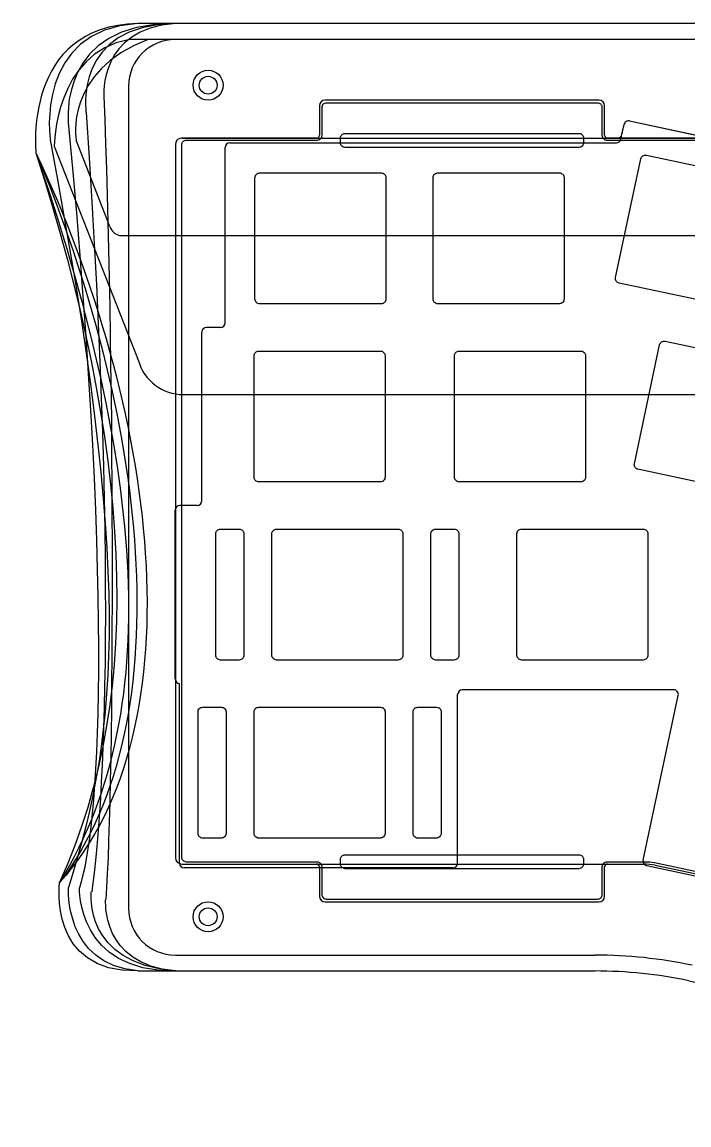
# Model space of a CAD drawing. Header units: millimetres. Extents: x -1 to 310, y 3 to 122.
# Drawn here: x -1.5 to 69.8, y 4.3 to 122.3 of the extents above; entities that cross this region are included whole.
import ezdxf

# ---------------------------------------------------------------- set-up
doc = ezdxf.new("R2010")
doc.units = ezdxf.units.MM
doc.layers.get('0').update_dxf_attribs({"lineweight": 25, "true_color": 0x000000})
for name, color, linetype, lineweight, true_color in [('00-top-close', 7, 'Continuous', 25, 0x000000), ('01-top-close', 7, 'Continuous', 25, 0x000000), ('02-gasket-slot', 7, 'Continuous', 25, 0x000000), ('03-gasket-slot', 7, 'Continuous', 25, 0x000000), ('04-gasket-slot', 7, 'Continuous', 25, 0x000000), ('05-bottom-close', 7, 'Continuous', 25, 0x000000), ('06-bottom-close', 7, 'Continuous', 25, 0x000000), ('07-bottom-close', 7, 'Continuous', 25, 0x000000), ('08-close-case', 7, 'Continuous', 25, 0x000000), ('09-feet', 7, 'Continuous', 25, 0x000000), ('10-feet', 7, 'Continuous', 25, 0x000000)]:
    doc.layers.add(name, color=color, linetype=linetype, lineweight=lineweight, true_color=true_color)

# ---------------------------------------------------------------- blocks, each defined once
blk = doc.blocks.new('plate')
for p, q in [((-122.51, 48.42), (-122.57, 48.35)), ((-122.43, 48.48), (-122.51, 48.42)), ((-122.35, 48.52), (-122.43, 48.48)), ((-122.25, 48.55), (-122.35, 48.52)), ((-122.16, 48.56), (-122.25, 48.55)), ((-93.16, 48.56), (-122.16, 48.56)), ((-93.06, 48.55), (-93.15, 48.56)), ((-92.96, 48.52), (-93.06, 48.55)), ((-92.88, 48.48), (-92.96, 48.52)), ((-92.8, 48.42), (-92.88, 48.48)), ((-92.74, 48.34), (-92.8, 48.41)), ((-122.65, 48.16), (-122.66, 48.07)), ((-122.66, 48.06), (-122.66, 45.06)), ((-122.61, 48.26), (-122.65, 48.16)), ((-122.57, 48.35), (-122.61, 48.26)), ((-92.69, 48.25), (-92.74, 48.34)), ((-92.67, 48.16), (-92.69, 48.25)), ((-92.66, 48.06), (-92.67, 48.16)), ((-92.66, 45.06), (-92.66, 48.06)), ((-122.69, 44.87), (-122.74, 44.79)), ((-122.67, 44.96), (-122.69, 44.87)), ((-122.66, 45.06), (-122.67, 44.96)), ((-120.66, 44.81), (-120.65, 44.91)), ((-120.65, 44.91), (-120.62, 45)), ((-120.62, 45), (-120.58, 45.08)), ((-120.58, 45.08), (-120.51, 45.16)), ((-120.51, 45.17), (-120.43, 45.23)), ((-120.43, 45.23), (-120.35, 45.27)), ((-120.35, 45.27), (-120.25, 45.3)), ((-120.25, 45.3), (-120.16, 45.31)), ((-120.16, 45.31), (-95.16, 45.31)), ((-95.16, 45.31), (-95.06, 45.3)), ((-95.06, 45.3), (-94.97, 45.28)), ((-94.97, 45.28), (-94.88, 45.23)), ((-94.88, 45.23), (-94.81, 45.17)), ((-94.8, 45.17), (-94.74, 45.09)), ((-94.74, 45.09), (-94.7, 45.01)), ((-94.7, 45.01), (-94.67, 44.92)), ((-94.67, 44.92), (-94.66, 44.82)), ((-92.65, 44.96), (-92.66, 45.06)), ((-92.62, 44.87), (-92.65, 44.96)), ((-92.57, 44.78), (-92.62, 44.87)), ((-137.65, 44.16), (-137.66, 44.07)), ((-137.66, 44.06), (-137.66, -32.09)), ((-137.62, 44.25), (-137.65, 44.16)), ((-137.57, 44.34), (-137.62, 44.25)), ((-137.51, 44.42), (-137.57, 44.34)), ((-137.43, 44.48), (-137.51, 44.42)), ((-137.34, 44.53), (-137.43, 44.48)), ((-137.25, 44.55), (-137.34, 44.53)), ((-137.16, 44.56), (-137.25, 44.55)), ((-123.16, 44.56), (-137.16, 44.56)), ((-123.06, 44.57), (-123.15, 44.56)), ((-122.96, 44.6), (-123.06, 44.57)), ((-122.88, 44.65), (-122.96, 44.6)), ((-122.8, 44.71), (-122.88, 44.65)), ((-122.74, 44.79), (-122.8, 44.71)), ((-120.66, 44.31), (-120.66, 44.81)), ((-120.65, 44.21), (-120.66, 44.31)), ((-120.62, 44.12), (-120.65, 44.21)), ((-120.57, 44.03), (-120.62, 44.12)), ((-120.51, 43.96), (-120.57, 44.03)), ((-120.43, 43.89), (-120.51, 43.96)), ((-120.34, 43.85), (-120.43, 43.89)), ((-120.25, 43.82), (-120.34, 43.85)), ((-120.16, 43.81), (-120.25, 43.82)), ((-95.16, 43.81), (-120.16, 43.81)), ((-95.05, 43.82), (-95.15, 43.81)), ((-94.96, 43.85), (-95.05, 43.82)), ((-94.87, 43.9), (-94.96, 43.85)), ((-94.8, 43.96), (-94.87, 43.9)), ((-94.74, 44.04), (-94.8, 43.96)), ((-94.69, 44.13), (-94.74, 44.04)), ((-94.66, 44.22), (-94.69, 44.13)), ((-94.66, 44.81), (-94.66, 44.31)), ((-94.66, 44.31), (-94.66, 44.22)), ((-92.51, 44.71), (-92.57, 44.78)), ((-92.43, 44.65), (-92.51, 44.71)), ((-92.35, 44.6), (-92.43, 44.65)), ((-92.25, 44.57), (-92.35, 44.6)), ((-92.16, 44.56), (-92.25, 44.57)), ((-30.65, 44.56), (-92.16, 44.56)), ((-91.24, 29.88), (-88.53, 42.59)), ((-91.24, 29.88), (-88.53, 42.59)), ((-88.53, 42.59), (-88.5, 42.69)), ((-88.53, 42.59), (-88.5, 42.69)), ((-88.5, 42.69), (-88.46, 42.77)), ((-88.5, 42.69), (-88.46, 42.77)), ((-88.46, 42.77), (-88.4, 42.84)), ((-88.46, 42.77), (-88.4, 42.84)), ((-88.4, 42.84), (-88.32, 42.91)), ((-88.4, 42.84), (-88.32, 42.91)), ((-88.32, 42.91), (-88.23, 42.95)), ((-88.32, 42.91), (-88.23, 42.95)), ((-88.23, 42.95), (-88.14, 42.98)), ((-88.23, 42.95), (-88.14, 42.98)), ((-88.14, 42.98), (-88.04, 42.99)), ((-88.14, 42.98), (-88.04, 42.99)), ((-88.04, 42.99), (-87.94, 42.98)), ((-88.04, 42.99), (-87.94, 42.98)), ((-87.94, 42.98), (-75.22, 40.28)), ((-87.94, 42.98), (-75.22, 40.28)), ((-129.8, 40.58), (-129.79, 40.68)), ((-129.8, 40.58), (-129.79, 40.68)), ((-129.8, 27.58), (-129.8, 40.58)), ((-129.8, 27.58), (-129.8, 40.58)), ((-129.79, 40.68), (-129.76, 40.77)), ((-129.79, 40.68), (-129.76, 40.77)), ((-129.76, 40.77), (-129.72, 40.86)), ((-129.76, 40.77), (-129.72, 40.86)), ((-129.72, 40.86), (-129.65, 40.93)), ((-129.72, 40.86), (-129.65, 40.93)), ((-129.65, 40.94), (-129.57, 41)), ((-129.65, 40.94), (-129.57, 41)), ((-129.57, 41), (-129.48, 41.05)), ((-129.57, 41), (-129.48, 41.05)), ((-129.48, 41.05), (-129.4, 41.07)), ((-129.48, 41.05), (-129.4, 41.07)), ((-129.4, 41.07), (-129.3, 41.08)), ((-129.4, 41.07), (-129.3, 41.08)), ((-129.3, 41.08), (-116.3, 41.08)), ((-129.3, 41.08), (-116.3, 41.08)), ((-116.3, 41.08), (-116.2, 41.07)), ((-116.3, 41.08), (-116.2, 41.07)), ((-116.2, 41.07), (-116.11, 41.05)), ((-116.2, 41.07), (-116.11, 41.05)), ((-116.11, 41.05), (-116.02, 41)), ((-116.11, 41.05), (-116.02, 41)), ((-116.02, 41), (-115.95, 40.94)), ((-116.02, 41), (-115.95, 40.94)), ((-115.94, 40.94), (-115.88, 40.86)), ((-115.94, 40.94), (-115.88, 40.86)), ((-115.88, 40.86), (-115.83, 40.77)), ((-115.88, 40.86), (-115.83, 40.77)), ((-115.83, 40.77), (-115.81, 40.69)), ((-115.83, 40.77), (-115.81, 40.69)), ((-115.81, 40.69), (-115.8, 40.59)), ((-115.81, 40.69), (-115.8, 40.59)), ((-115.8, 40.58), (-115.8, 27.58)), ((-115.8, 40.58), (-115.8, 27.58)), ((-110.75, 40.58), (-110.74, 40.68)), ((-110.75, 40.58), (-110.74, 40.68)), ((-110.75, 27.58), (-110.75, 40.58)), ((-110.75, 27.58), (-110.75, 40.58)), ((-110.74, 40.68), (-110.71, 40.77)), ((-110.74, 40.68), (-110.71, 40.77)), ((-110.71, 40.77), (-110.66, 40.86)), ((-110.71, 40.77), (-110.66, 40.86)), ((-110.66, 40.86), (-110.6, 40.94)), ((-110.66, 40.86), (-110.6, 40.94)), ((-110.6, 40.94), (-110.52, 41)), ((-110.6, 40.94), (-110.52, 41)), ((-110.52, 41), (-110.44, 41.04)), ((-110.52, 41), (-110.44, 41.04)), ((-110.44, 41.04), (-110.34, 41.07)), ((-110.44, 41.04), (-110.34, 41.07)), ((-110.34, 41.07), (-110.25, 41.08)), ((-110.34, 41.07), (-110.25, 41.08)), ((-110.25, 41.08), (-97.25, 41.08)), ((-110.25, 41.08), (-97.25, 41.08)), ((-97.25, 41.08), (-97.15, 41.08)), ((-97.25, 41.08), (-97.15, 41.08)), ((-97.15, 41.08), (-97.06, 41.05)), ((-97.15, 41.08), (-97.06, 41.05)), ((-97.06, 41.05), (-96.97, 41)), ((-97.06, 41.05), (-96.97, 41)), ((-96.97, 41), (-96.9, 40.94)), ((-96.97, 41), (-96.9, 40.94)), ((-96.89, 40.94), (-96.83, 40.86)), ((-96.89, 40.94), (-96.83, 40.86)), ((-96.83, 40.86), (-96.79, 40.78)), ((-96.83, 40.86), (-96.79, 40.78)), ((-96.79, 40.78), (-96.76, 40.69)), ((-96.79, 40.78), (-96.76, 40.69)), ((-96.76, 40.69), (-96.75, 40.59)), ((-96.76, 40.69), (-96.75, 40.59)), ((-96.75, 40.58), (-96.75, 27.58)), ((-96.75, 40.58), (-96.75, 27.58)), ((-91.25, 29.78), (-91.24, 29.87)), ((-91.25, 29.78), (-91.24, 29.87)), ((-91.24, 29.69), (-91.25, 29.78)), ((-91.24, 29.69), (-91.25, 29.78)), ((-91.21, 29.59), (-91.24, 29.69)), ((-91.21, 29.59), (-91.24, 29.69)), ((-91.17, 29.5), (-91.21, 29.59)), ((-91.17, 29.5), (-91.21, 29.59)), ((-91.1, 29.42), (-91.16, 29.5)), ((-91.1, 29.42), (-91.16, 29.5)), ((-91.03, 29.36), (-91.1, 29.42)), ((-91.03, 29.36), (-91.1, 29.42)), ((-90.94, 29.31), (-91.03, 29.36)), ((-90.94, 29.31), (-91.03, 29.36)), ((-90.85, 29.28), (-90.94, 29.31)), ((-90.85, 29.28), (-90.94, 29.31)), ((-78.13, 26.58), (-90.85, 29.28)), ((-78.13, 26.58), (-90.85, 29.28)), ((-129.79, 27.48), (-129.8, 27.58)), ((-129.79, 27.48), (-129.8, 27.58)), ((-129.76, 27.39), (-129.79, 27.48)), ((-129.76, 27.39), (-129.79, 27.48)), ((-129.71, 27.3), (-129.76, 27.39)), ((-129.71, 27.3), (-129.76, 27.39)), ((-129.65, 27.23), (-129.71, 27.3)), ((-129.65, 27.23), (-129.71, 27.3)), ((-129.57, 27.16), (-129.65, 27.23)), ((-129.57, 27.16), (-129.65, 27.23)), ((-129.48, 27.12), (-129.57, 27.16)), ((-129.48, 27.12), (-129.57, 27.16)), ((-116.01, 27.17), (-116.1, 27.12)), ((-116.01, 27.17), (-116.1, 27.12)), ((-115.94, 27.23), (-116.01, 27.17)), ((-115.94, 27.23), (-116.01, 27.17)), ((-115.88, 27.31), (-115.94, 27.23)), ((-115.88, 27.31), (-115.94, 27.23)), ((-115.83, 27.4), (-115.88, 27.31)), ((-115.83, 27.4), (-115.88, 27.31)), ((-115.81, 27.49), (-115.83, 27.4)), ((-115.81, 27.49), (-115.83, 27.4)), ((-115.8, 27.58), (-115.81, 27.49)), ((-115.8, 27.58), (-115.81, 27.49)), ((-110.74, 27.49), (-110.75, 27.58)), ((-110.74, 27.49), (-110.75, 27.58)), ((-110.71, 27.39), (-110.74, 27.49)), ((-110.71, 27.39), (-110.74, 27.49)), ((-110.66, 27.3), (-110.71, 27.39)), ((-110.66, 27.3), (-110.71, 27.39)), ((-110.6, 27.23), (-110.66, 27.3)), ((-110.6, 27.23), (-110.66, 27.3)), ((-110.52, 27.17), (-110.6, 27.23)), ((-110.52, 27.17), (-110.6, 27.23)), ((-110.43, 27.12), (-110.52, 27.17)), ((-110.43, 27.12), (-110.52, 27.17)), ((-96.97, 27.17), (-97.05, 27.13)), ((-96.97, 27.17), (-97.05, 27.13)), ((-96.89, 27.23), (-96.97, 27.17)), ((-96.89, 27.23), (-96.97, 27.17)), ((-96.83, 27.31), (-96.89, 27.23)), ((-96.83, 27.31), (-96.89, 27.23)), ((-96.78, 27.4), (-96.83, 27.31)), ((-96.78, 27.4), (-96.83, 27.31)), ((-96.76, 27.49), (-96.78, 27.4)), ((-96.76, 27.49), (-96.78, 27.4)), ((-96.75, 27.58), (-96.76, 27.49)), ((-96.75, 27.58), (-96.76, 27.49)), ((-129.39, 27.09), (-129.48, 27.12)), ((-129.39, 27.09), (-129.48, 27.12)), ((-129.3, 27.08), (-129.39, 27.09)), ((-129.3, 27.08), (-129.39, 27.09)), ((-116.3, 27.08), (-129.3, 27.08)), ((-116.3, 27.08), (-129.3, 27.08)), ((-116.2, 27.09), (-116.29, 27.08)), ((-116.2, 27.09), (-116.29, 27.08)), ((-116.1, 27.12), (-116.2, 27.09)), ((-116.1, 27.12), (-116.2, 27.09)), ((-110.34, 27.09), (-110.43, 27.12)), ((-110.34, 27.09), (-110.43, 27.12)), ((-110.25, 27.08), (-110.34, 27.09)), ((-110.25, 27.08), (-110.34, 27.09)), ((-97.25, 27.08), (-110.25, 27.08)), ((-97.25, 27.08), (-110.25, 27.08)), ((-97.14, 27.1), (-97.24, 27.08)), ((-97.14, 27.1), (-97.24, 27.08)), ((-97.05, 27.13), (-97.14, 27.1)), ((-97.05, 27.13), (-97.14, 27.1)), ((-89.23, 9.98), (-86.53, 22.69)), ((-89.23, 9.98), (-86.53, 22.69)), ((-86.53, 22.69), (-86.5, 22.79)), ((-86.53, 22.69), (-86.5, 22.79)), ((-86.5, 22.79), (-86.45, 22.88)), ((-86.5, 22.79), (-86.45, 22.88)), ((-86.45, 22.88), (-86.39, 22.95)), ((-86.45, 22.88), (-86.39, 22.95)), ((-86.39, 22.95), (-86.32, 23.01)), ((-86.39, 22.95), (-86.32, 23.01)), ((-86.31, 23.01), (-86.23, 23.05)), ((-86.31, 23.01), (-86.23, 23.05)), ((-86.23, 23.05), (-86.13, 23.08)), ((-86.23, 23.05), (-86.13, 23.08)), ((-86.13, 23.08), (-86.03, 23.09)), ((-86.13, 23.08), (-86.03, 23.09)), ((-86.03, 23.09), (-85.94, 23.08)), ((-86.03, 23.09), (-85.94, 23.08)), ((-85.94, 23.08), (-73.22, 20.38)), ((-85.94, 23.08), (-73.22, 20.38)), ((-129.89, 21.53), (-129.88, 21.63)), ((-129.89, 21.53), (-129.88, 21.63)), ((-129.89, 8.53), (-129.89, 21.53)), ((-129.89, 8.53), (-129.89, 21.53)), ((-129.88, 21.63), (-129.85, 21.73)), ((-129.88, 21.63), (-129.85, 21.73)), ((-129.85, 21.73), (-129.81, 21.81)), ((-129.85, 21.73), (-129.81, 21.81)), ((-129.81, 21.81), (-129.75, 21.89)), ((-129.81, 21.81), (-129.75, 21.89)), ((-129.75, 21.89), (-129.67, 21.95)), ((-129.75, 21.89), (-129.67, 21.95)), ((-129.67, 21.95), (-129.59, 21.99)), ((-129.67, 21.95), (-129.59, 21.99)), ((-129.59, 21.99), (-129.49, 22.02)), ((-129.59, 21.99), (-129.49, 22.02)), ((-129.49, 22.02), (-129.4, 22.03)), ((-129.49, 22.02), (-129.4, 22.03)), ((-129.39, 22.03), (-116.39, 22.03)), ((-129.39, 22.03), (-116.39, 22.03)), ((-116.39, 22.03), (-116.29, 22.02)), ((-116.39, 22.03), (-116.29, 22.02)), ((-116.29, 22.02), (-116.2, 22)), ((-116.29, 22.02), (-116.2, 22)), ((-116.2, 22), (-116.12, 21.95)), ((-116.2, 22), (-116.12, 21.95)), ((-116.12, 21.95), (-116.04, 21.89)), ((-116.12, 21.95), (-116.04, 21.89)), ((-116.04, 21.89), (-115.97, 21.81)), ((-116.04, 21.89), (-115.97, 21.81)), ((-115.97, 21.81), (-115.93, 21.72)), ((-115.97, 21.81), (-115.93, 21.72)), ((-115.93, 21.72), (-115.9, 21.64)), ((-115.93, 21.72), (-115.9, 21.64)), ((-115.9, 21.64), (-115.89, 21.54)), ((-115.9, 21.64), (-115.89, 21.54)), ((-115.89, 21.53), (-115.89, 8.53)), ((-115.89, 21.53), (-115.89, 8.53)), ((-108.46, 21.53), (-108.45, 21.62)), ((-108.46, 21.53), (-108.45, 21.62)), ((-108.46, 8.53), (-108.46, 21.53)), ((-108.46, 8.53), (-108.46, 21.53)), ((-108.45, 21.62), (-108.42, 21.72)), ((-108.45, 21.62), (-108.42, 21.72)), ((-108.42, 21.72), (-108.38, 21.81)), ((-108.42, 21.72), (-108.38, 21.81)), ((-108.38, 21.81), (-108.32, 21.89)), ((-108.38, 21.81), (-108.32, 21.89)), ((-108.31, 21.89), (-108.24, 21.95)), ((-108.31, 21.89), (-108.24, 21.95)), ((-108.24, 21.95), (-108.15, 21.99)), ((-108.24, 21.95), (-108.15, 21.99)), ((-108.15, 21.99), (-108.06, 22.02)), ((-108.15, 21.99), (-108.06, 22.02)), ((-108.06, 22.02), (-107.96, 22.03)), ((-108.06, 22.02), (-107.96, 22.03)), ((-107.96, 22.03), (-94.96, 22.03)), ((-107.96, 22.03), (-94.96, 22.03)), ((-94.96, 22.03), (-94.86, 22.02)), ((-94.96, 22.03), (-94.86, 22.02)), ((-94.86, 22.02), (-94.77, 22)), ((-94.86, 22.02), (-94.77, 22)), ((-94.77, 22), (-94.69, 21.95)), ((-94.77, 22), (-94.69, 21.95)), ((-94.69, 21.95), (-94.61, 21.89)), ((-94.69, 21.95), (-94.61, 21.89)), ((-94.61, 21.89), (-94.54, 21.81)), ((-94.61, 21.89), (-94.54, 21.81)), ((-94.54, 21.81), (-94.5, 21.73)), ((-94.54, 21.81), (-94.5, 21.73)), ((-94.5, 21.73), (-94.47, 21.64)), ((-94.5, 21.73), (-94.47, 21.64)), ((-94.47, 21.64), (-94.46, 21.54)), ((-94.47, 21.64), (-94.46, 21.54)), ((-94.46, 21.53), (-94.46, 8.53)), ((-94.46, 21.53), (-94.46, 8.53)), ((-89.24, 9.88), (-89.23, 9.97)), ((-89.24, 9.88), (-89.23, 9.97)), ((-89.23, 9.78), (-89.24, 9.88)), ((-89.23, 9.78), (-89.24, 9.88)), ((-89.21, 9.69), (-89.23, 9.78)), ((-89.21, 9.69), (-89.23, 9.78)), ((-89.16, 9.6), (-89.21, 9.69)), ((-89.16, 9.6), (-89.21, 9.69)), ((-89.1, 9.52), (-89.16, 9.6)), ((-89.1, 9.52), (-89.16, 9.6)), ((-89.03, 9.46), (-89.1, 9.52)), ((-89.03, 9.46), (-89.1, 9.52)), ((-88.94, 9.41), (-89.03, 9.46)), ((-88.94, 9.41), (-89.03, 9.46)), ((-129.88, 8.43), (-129.89, 8.53)), ((-129.88, 8.43), (-129.89, 8.53)), ((-129.85, 8.34), (-129.88, 8.43)), ((-129.85, 8.34), (-129.88, 8.43)), ((-129.81, 8.25), (-129.85, 8.34)), ((-129.81, 8.25), (-129.85, 8.34)), ((-115.97, 8.26), (-116.04, 8.18)), ((-115.97, 8.26), (-116.04, 8.18)), ((-115.93, 8.35), (-115.97, 8.26)), ((-115.93, 8.35), (-115.97, 8.26)), ((-115.9, 8.43), (-115.93, 8.35)), ((-115.9, 8.43), (-115.93, 8.35)), ((-115.89, 8.53), (-115.9, 8.43)), ((-115.89, 8.53), (-115.9, 8.43)), ((-108.45, 8.44), (-108.46, 8.53)), ((-108.45, 8.44), (-108.46, 8.53)), ((-108.42, 8.34), (-108.45, 8.44)), ((-108.42, 8.34), (-108.45, 8.44)), ((-108.37, 8.25), (-108.42, 8.34)), ((-108.37, 8.25), (-108.42, 8.34)), ((-94.5, 8.35), (-94.54, 8.26)), ((-94.5, 8.35), (-94.54, 8.26)), ((-94.47, 8.43), (-94.5, 8.35)), ((-94.47, 8.43), (-94.5, 8.35)), ((-94.46, 8.53), (-94.47, 8.43)), ((-94.46, 8.53), (-94.47, 8.43)), ((-88.85, 9.38), (-88.94, 9.41)), ((-88.85, 9.38), (-88.94, 9.41)), ((-76.13, 6.68), (-88.85, 9.38)), ((-76.13, 6.68), (-88.85, 9.38)), ((-129.75, 8.18), (-129.81, 8.25)), ((-129.75, 8.18), (-129.81, 8.25)), ((-129.67, 8.12), (-129.74, 8.18)), ((-129.67, 8.12), (-129.74, 8.18)), ((-129.58, 8.07), (-129.67, 8.12)), ((-129.58, 8.07), (-129.67, 8.12)), ((-129.49, 8.04), (-129.58, 8.07)), ((-129.49, 8.04), (-129.58, 8.07)), ((-129.39, 8.03), (-129.49, 8.04)), ((-129.39, 8.03), (-129.49, 8.04)), ((-116.39, 8.03), (-129.39, 8.03)), ((-116.39, 8.03), (-129.39, 8.03)), ((-116.29, 8.04), (-116.39, 8.03)), ((-116.29, 8.04), (-116.39, 8.03)), ((-116.2, 8.07), (-116.29, 8.04)), ((-116.2, 8.07), (-116.29, 8.04)), ((-116.11, 8.12), (-116.2, 8.07)), ((-116.11, 8.12), (-116.2, 8.07)), ((-116.04, 8.18), (-116.11, 8.12)), ((-116.04, 8.18), (-116.11, 8.12)), ((-108.31, 8.18), (-108.37, 8.25)), ((-108.31, 8.18), (-108.37, 8.25)), ((-108.23, 8.12), (-108.31, 8.18)), ((-108.23, 8.12), (-108.31, 8.18)), ((-108.15, 8.07), (-108.23, 8.12)), ((-108.15, 8.07), (-108.23, 8.12)), ((-108.06, 8.04), (-108.15, 8.07)), ((-108.06, 8.04), (-108.15, 8.07)), ((-107.96, 8.03), (-108.06, 8.04)), ((-107.96, 8.03), (-108.06, 8.04)), ((-94.96, 8.03), (-107.96, 8.03)), ((-94.96, 8.03), (-107.96, 8.03)), ((-94.86, 8.04), (-94.96, 8.03)), ((-94.86, 8.04), (-94.96, 8.03)), ((-94.77, 8.07), (-94.86, 8.04)), ((-94.77, 8.07), (-94.86, 8.04)), ((-94.69, 8.12), (-94.77, 8.07)), ((-94.69, 8.12), (-94.77, 8.07)), ((-94.61, 8.18), (-94.69, 8.12)), ((-94.61, 8.18), (-94.69, 8.12)), ((-94.54, 8.26), (-94.6, 8.18)), ((-94.54, 8.26), (-94.6, 8.18)), ((-133.99, 2.48), (-133.98, 2.58)), ((-133.99, -10.52), (-133.99, 2.48)), ((-133.98, 2.58), (-133.95, 2.68)), ((-133.95, 2.68), (-133.9, 2.76)), ((-133.9, 2.76), (-133.84, 2.84)), ((-133.84, 2.84), (-133.76, 2.9)), ((-133.76, 2.9), (-133.68, 2.95)), ((-133.68, 2.95), (-133.59, 2.97)), ((-133.59, 2.97), (-133.49, 2.98)), ((-133.49, 2.98), (-131.49, 2.98)), ((-131.49, 2.98), (-131.39, 2.97)), ((-131.39, 2.97), (-131.3, 2.95)), ((-131.3, 2.95), (-131.21, 2.9)), ((-131.21, 2.9), (-131.14, 2.84)), ((-131.13, 2.84), (-131.07, 2.77)), ((-131.07, 2.77), (-131.03, 2.68)), ((-131.03, 2.68), (-131, 2.58)), ((-131, 2.58), (-130.99, 2.49)), ((-130.99, 2.48), (-130.99, -10.52)), ((-127.99, 2.48), (-127.98, 2.58)), ((-127.99, 2.48), (-127.98, 2.58)), ((-127.99, -10.52), (-127.99, 2.48)), ((-127.99, -10.52), (-127.99, 2.48)), ((-127.98, 2.58), (-127.95, 2.68)), ((-127.98, 2.58), (-127.95, 2.68)), ((-127.95, 2.68), (-127.9, 2.76)), ((-127.95, 2.68), (-127.9, 2.76)), ((-127.9, 2.76), (-127.84, 2.84)), ((-127.9, 2.76), (-127.84, 2.84)), ((-127.84, 2.84), (-127.76, 2.9)), ((-127.84, 2.84), (-127.76, 2.9)), ((-127.76, 2.9), (-127.68, 2.95)), ((-127.76, 2.9), (-127.68, 2.95)), ((-127.68, 2.95), (-127.59, 2.97)), ((-127.68, 2.95), (-127.59, 2.97)), ((-127.59, 2.97), (-127.49, 2.98)), ((-127.59, 2.97), (-127.49, 2.98)), ((-127.49, 2.98), (-114.49, 2.98)), ((-127.49, 2.98), (-114.49, 2.98)), ((-114.49, 2.98), (-114.39, 2.97)), ((-114.49, 2.98), (-114.39, 2.97)), ((-114.39, 2.97), (-114.3, 2.95)), ((-114.39, 2.97), (-114.3, 2.95)), ((-114.3, 2.95), (-114.22, 2.9)), ((-114.3, 2.95), (-114.22, 2.9)), ((-114.22, 2.9), (-114.14, 2.84)), ((-114.22, 2.9), (-114.14, 2.84)), ((-114.13, 2.84), (-114.08, 2.77)), ((-114.13, 2.84), (-114.08, 2.77)), ((-114.08, 2.77), (-114.03, 2.68)), ((-114.08, 2.77), (-114.03, 2.68)), ((-114.03, 2.68), (-114, 2.59)), ((-114.03, 2.68), (-114, 2.59)), ((-114, 2.59), (-113.99, 2.49)), ((-114, 2.59), (-113.99, 2.49)), ((-113.99, 2.48), (-113.99, -10.52)), ((-113.99, 2.48), (-113.99, -10.52)), ((-110.99, 2.48), (-110.98, 2.58)), ((-110.99, -10.52), (-110.99, 2.48)), ((-110.98, 2.58), (-110.95, 2.67)), ((-110.95, 2.67), (-110.9, 2.76)), ((-110.9, 2.76), (-110.84, 2.84)), ((-110.84, 2.84), (-110.76, 2.9)), ((-110.76, 2.9), (-110.68, 2.95)), ((-110.68, 2.95), (-110.59, 2.97)), ((-110.59, 2.97), (-110.49, 2.98)), ((-110.49, 2.98), (-108.49, 2.98)), ((-108.49, 2.98), (-108.39, 2.97)), ((-108.39, 2.97), (-108.3, 2.95)), ((-108.3, 2.95), (-108.21, 2.9)), ((-108.21, 2.9), (-108.14, 2.84)), ((-108.13, 2.84), (-108.07, 2.76)), ((-108.07, 2.76), (-108.03, 2.68)), ((-108.03, 2.68), (-108, 2.59)), ((-108, 2.59), (-107.99, 2.49)), ((-107.99, 2.48), (-107.99, -10.52)), ((-101.79, 2.48), (-101.78, 2.57)), ((-101.79, 2.48), (-101.78, 2.57)), ((-101.79, -10.52), (-101.79, 2.48)), ((-101.79, -10.52), (-101.79, 2.48)), ((-101.78, 2.57), (-101.76, 2.67)), ((-101.78, 2.57), (-101.76, 2.67)), ((-101.76, 2.67), (-101.71, 2.76)), ((-101.76, 2.67), (-101.71, 2.76)), ((-101.71, 2.76), (-101.65, 2.84)), ((-101.71, 2.76), (-101.65, 2.84)), ((-101.65, 2.84), (-101.58, 2.9)), ((-101.65, 2.84), (-101.58, 2.9)), ((-101.58, 2.9), (-101.49, 2.95)), ((-101.58, 2.9), (-101.49, 2.95)), ((-101.49, 2.95), (-101.39, 2.97)), ((-101.49, 2.95), (-101.39, 2.97)), ((-101.39, 2.97), (-101.3, 2.98)), ((-101.39, 2.97), (-101.3, 2.98)), ((-101.29, 2.98), (-88.29, 2.98)), ((-101.29, 2.98), (-88.29, 2.98)), ((-88.29, 2.98), (-88.19, 2.97)), ((-88.29, 2.98), (-88.19, 2.97)), ((-88.19, 2.97), (-88.11, 2.95)), ((-88.19, 2.97), (-88.11, 2.95)), ((-88.11, 2.95), (-88.02, 2.9)), ((-88.11, 2.95), (-88.02, 2.9)), ((-88.02, 2.9), (-87.94, 2.84)), ((-88.02, 2.9), (-87.94, 2.84)), ((-87.94, 2.84), (-87.88, 2.77)), ((-87.94, 2.84), (-87.88, 2.77)), ((-87.88, 2.77), (-87.83, 2.68)), ((-87.88, 2.77), (-87.83, 2.68)), ((-87.83, 2.68), (-87.8, 2.58)), ((-87.83, 2.68), (-87.8, 2.58)), ((-87.8, 2.58), (-87.79, 2.49)), ((-87.8, 2.58), (-87.79, 2.49)), ((-87.79, 2.48), (-87.79, -10.52)), ((-87.79, 2.48), (-87.79, -10.52)), ((-133.98, -10.62), (-133.99, -10.52)), ((-131, -10.61), (-131.02, -10.7)), ((-130.99, -10.52), (-131, -10.61)), ((-127.98, -10.62), (-127.99, -10.52)), ((-127.98, -10.62), (-127.99, -10.52)), ((-114, -10.61), (-114.02, -10.7)), ((-114, -10.61), (-114.02, -10.7)), ((-113.99, -10.52), (-114, -10.61)), ((-113.99, -10.52), (-114, -10.61)), ((-110.98, -10.61), (-110.99, -10.52)), ((-110.95, -10.71), (-110.98, -10.61)), ((-108, -10.61), (-108.02, -10.7)), ((-107.99, -10.52), (-108, -10.61)), ((-101.78, -10.62), (-101.79, -10.52)), ((-101.78, -10.62), (-101.79, -10.52)), ((-87.8, -10.61), (-87.83, -10.7)), ((-87.8, -10.61), (-87.83, -10.7)), ((-87.79, -10.52), (-87.8, -10.61)), ((-87.79, -10.52), (-87.8, -10.61)), ((-133.95, -10.71), (-133.98, -10.62)), ((-133.9, -10.8), (-133.95, -10.71)), ((-133.84, -10.87), (-133.9, -10.8)), ((-133.76, -10.93), (-133.84, -10.87)), ((-133.67, -10.98), (-133.76, -10.93)), ((-133.58, -11.01), (-133.67, -10.98)), ((-133.49, -11.02), (-133.58, -11.01)), ((-131.49, -11.02), (-133.49, -11.02)), ((-131.39, -11.01), (-131.48, -11.02)), ((-131.29, -10.98), (-131.39, -11.01)), ((-131.21, -10.93), (-131.29, -10.98)), ((-131.13, -10.87), (-131.21, -10.93)), ((-131.07, -10.79), (-131.13, -10.87)), ((-131.02, -10.7), (-131.07, -10.79)), ((-127.95, -10.71), (-127.98, -10.62)), ((-127.95, -10.71), (-127.98, -10.62)), ((-127.9, -10.8), (-127.95, -10.71)), ((-127.9, -10.8), (-127.95, -10.71)), ((-127.84, -10.87), (-127.9, -10.8)), ((-127.84, -10.87), (-127.9, -10.8)), ((-127.76, -10.93), (-127.84, -10.87)), ((-127.76, -10.93), (-127.84, -10.87)), ((-127.67, -10.98), (-127.76, -10.93)), ((-127.67, -10.98), (-127.76, -10.93)), ((-127.58, -11.01), (-127.67, -10.98)), ((-127.58, -11.01), (-127.67, -10.98)), ((-127.49, -11.02), (-127.58, -11.01)), ((-127.49, -11.02), (-127.58, -11.01)), ((-114.49, -11.02), (-127.49, -11.02)), ((-114.49, -11.02), (-127.49, -11.02)), ((-114.39, -11.01), (-114.48, -11.02)), ((-114.39, -11.01), (-114.48, -11.02)), ((-114.29, -10.98), (-114.39, -11.01)), ((-114.29, -10.98), (-114.39, -11.01)), ((-114.21, -10.93), (-114.29, -10.98)), ((-114.21, -10.93), (-114.29, -10.98)), ((-114.13, -10.87), (-114.21, -10.93)), ((-114.13, -10.87), (-114.21, -10.93)), ((-114.07, -10.79), (-114.13, -10.87)), ((-114.07, -10.79), (-114.13, -10.87)), ((-114.02, -10.7), (-114.07, -10.79)), ((-114.02, -10.7), (-114.07, -10.79)), ((-110.9, -10.79), (-110.95, -10.71)), ((-110.84, -10.87), (-110.9, -10.79)), ((-110.76, -10.93), (-110.84, -10.87)), ((-110.67, -10.98), (-110.76, -10.93)), ((-110.59, -11.01), (-110.67, -10.98)), ((-110.49, -11.02), (-110.59, -11.01)), ((-108.49, -11.02), (-110.49, -11.02)), ((-108.39, -11.01), (-108.48, -11.02)), ((-108.29, -10.98), (-108.39, -11.01)), ((-108.21, -10.93), (-108.29, -10.98)), ((-108.13, -10.87), (-108.21, -10.93)), ((-108.07, -10.79), (-108.13, -10.87)), ((-108.02, -10.7), (-108.07, -10.79)), ((-101.75, -10.71), (-101.78, -10.62)), ((-101.75, -10.71), (-101.78, -10.62)), ((-101.71, -10.79), (-101.75, -10.71)), ((-101.71, -10.79), (-101.75, -10.71)), ((-101.65, -10.87), (-101.71, -10.79)), ((-101.65, -10.87), (-101.71, -10.79)), ((-101.57, -10.93), (-101.64, -10.87)), ((-101.57, -10.93), (-101.64, -10.87)), ((-101.48, -10.98), (-101.57, -10.93)), ((-101.48, -10.98), (-101.57, -10.93)), ((-101.39, -11.01), (-101.48, -10.98)), ((-101.39, -11.01), (-101.48, -10.98)), ((-101.29, -11.02), (-101.39, -11.01)), ((-101.29, -11.02), (-101.39, -11.01)), ((-88.29, -11.02), (-101.29, -11.02)), ((-88.29, -11.02), (-101.29, -11.02)), ((-88.19, -11.01), (-88.29, -11.02)), ((-88.19, -11.01), (-88.29, -11.02)), ((-88.1, -10.98), (-88.19, -11.01)), ((-88.1, -10.98), (-88.19, -11.01)), ((-88.02, -10.93), (-88.1, -10.98)), ((-88.02, -10.93), (-88.1, -10.98)), ((-87.94, -10.87), (-88.02, -10.93)), ((-87.94, -10.87), (-88.02, -10.93)), ((-87.87, -10.79), (-87.94, -10.87)), ((-87.87, -10.79), (-87.94, -10.87)), ((-87.83, -10.7), (-87.87, -10.79)), ((-87.83, -10.7), (-87.87, -10.79)), ((-135.89, -16.57), (-135.88, -16.47)), ((-135.88, -16.47), (-135.86, -16.38)), ((-135.86, -16.38), (-135.81, -16.29)), ((-135.81, -16.29), (-135.75, -16.21)), ((-135.75, -16.21), (-135.67, -16.15)), ((-135.67, -16.15), (-135.59, -16.1)), ((-135.59, -16.1), (-135.49, -16.08)), ((-135.49, -16.08), (-135.4, -16.07)), ((-135.39, -16.07), (-133.39, -16.07)), ((-133.39, -16.07), (-133.29, -16.08)), ((-133.29, -16.08), (-133.2, -16.1)), ((-133.2, -16.1), (-133.12, -16.15)), ((-133.12, -16.15), (-133.04, -16.21)), ((-133.04, -16.21), (-132.98, -16.28)), ((-132.98, -16.28), (-132.93, -16.37)), ((-132.93, -16.37), (-132.9, -16.46)), ((-132.9, -16.46), (-132.89, -16.56)), ((-129.89, -16.57), (-129.88, -16.47)), ((-129.89, -16.57), (-129.88, -16.47)), ((-129.88, -16.47), (-129.86, -16.38)), ((-129.88, -16.47), (-129.86, -16.38)), ((-129.86, -16.38), (-129.81, -16.29)), ((-129.86, -16.38), (-129.81, -16.29)), ((-129.81, -16.29), (-129.75, -16.21)), ((-129.81, -16.29), (-129.75, -16.21)), ((-129.75, -16.21), (-129.67, -16.15)), ((-129.75, -16.21), (-129.67, -16.15)), ((-129.67, -16.15), (-129.59, -16.1)), ((-129.67, -16.15), (-129.59, -16.1)), ((-129.59, -16.1), (-129.49, -16.08)), ((-129.59, -16.1), (-129.49, -16.08)), ((-129.49, -16.08), (-129.4, -16.07)), ((-129.49, -16.08), (-129.4, -16.07)), ((-129.39, -16.07), (-116.39, -16.07)), ((-129.39, -16.07), (-116.39, -16.07)), ((-116.39, -16.07), (-116.29, -16.08)), ((-116.39, -16.07), (-116.29, -16.08)), ((-116.29, -16.08), (-116.2, -16.1)), ((-116.29, -16.08), (-116.2, -16.1)), ((-116.2, -16.1), (-116.11, -16.15)), ((-116.2, -16.1), (-116.11, -16.15)), ((-116.11, -16.15), (-116.04, -16.21)), ((-116.11, -16.15), (-116.04, -16.21)), ((-116.04, -16.21), (-115.97, -16.29)), ((-116.04, -16.21), (-115.97, -16.29)), ((-115.97, -16.29), (-115.93, -16.38)), ((-115.97, -16.29), (-115.93, -16.38)), ((-115.93, -16.38), (-115.9, -16.46)), ((-115.93, -16.38), (-115.9, -16.46)), ((-115.9, -16.46), (-115.89, -16.56)), ((-115.9, -16.46), (-115.89, -16.56)), ((-112.89, -16.57), (-112.88, -16.46)), ((-112.88, -16.46), (-112.86, -16.38)), ((-112.86, -16.38), (-112.81, -16.29)), ((-112.81, -16.29), (-112.75, -16.21)), ((-112.75, -16.21), (-112.67, -16.15)), ((-112.67, -16.15), (-112.59, -16.1)), ((-112.59, -16.1), (-112.49, -16.08)), ((-112.49, -16.08), (-112.4, -16.07)), ((-112.39, -16.07), (-110.39, -16.07)), ((-110.39, -16.07), (-110.29, -16.08)), ((-110.29, -16.08), (-110.2, -16.1)), ((-110.2, -16.1), (-110.12, -16.15)), ((-110.12, -16.15), (-110.04, -16.21)), ((-110.04, -16.21), (-109.98, -16.29)), ((-109.98, -16.29), (-109.93, -16.37)), ((-109.93, -16.37), (-109.9, -16.46)), ((-109.9, -16.46), (-109.89, -16.56)), ((-135.89, -29.57), (-135.89, -16.57)), ((-132.89, -16.57), (-132.89, -29.57)), ((-129.89, -29.57), (-129.89, -16.57)), ((-129.89, -29.57), (-129.89, -16.57)), ((-115.89, -16.57), (-115.89, -29.57)), ((-115.89, -16.57), (-115.89, -29.57)), ((-112.89, -29.57), (-112.89, -16.57)), ((-109.89, -16.57), (-109.89, -29.57)), ((-135.88, -29.66), (-135.89, -29.57)), ((-135.85, -29.76), (-135.88, -29.66)), ((-135.81, -29.84), (-135.85, -29.76)), ((-135.75, -29.92), (-135.81, -29.84)), ((-135.67, -29.98), (-135.74, -29.92)), ((-135.58, -30.03), (-135.67, -29.98)), ((-135.49, -30.06), (-135.58, -30.03)), ((-135.39, -30.07), (-135.49, -30.06)), ((-133.39, -30.07), (-135.39, -30.07)), ((-133.29, -30.05), (-133.39, -30.07)), ((-133.2, -30.03), (-133.29, -30.05)), ((-133.11, -29.98), (-133.2, -30.03)), ((-133.04, -29.92), (-133.11, -29.98)), ((-132.97, -29.84), (-133.04, -29.92)), ((-132.93, -29.75), (-132.97, -29.84)), ((-132.9, -29.67), (-132.93, -29.75)), ((-132.89, -29.57), (-132.9, -29.67)), ((-129.88, -29.67), (-129.89, -29.57)), ((-129.88, -29.67), (-129.89, -29.57)), ((-129.85, -29.76), (-129.88, -29.67)), ((-129.85, -29.76), (-129.88, -29.67)), ((-129.81, -29.85), (-129.85, -29.76)), ((-129.81, -29.85), (-129.85, -29.76)), ((-129.75, -29.92), (-129.81, -29.85)), ((-129.75, -29.92), (-129.81, -29.85)), ((-129.67, -29.98), (-129.74, -29.92)), ((-129.67, -29.98), (-129.74, -29.92)), ((-129.58, -30.03), (-129.67, -29.98)), ((-129.58, -30.03), (-129.67, -29.98)), ((-129.49, -30.06), (-129.58, -30.03)), ((-129.49, -30.06), (-129.58, -30.03)), ((-129.39, -30.07), (-129.49, -30.06)), ((-129.39, -30.07), (-129.49, -30.06)), ((-116.39, -30.07), (-129.39, -30.07)), ((-116.39, -30.07), (-129.39, -30.07)), ((-116.29, -30.05), (-116.39, -30.07)), ((-116.29, -30.05), (-116.39, -30.07)), ((-116.2, -30.03), (-116.29, -30.05)), ((-116.2, -30.03), (-116.29, -30.05)), ((-116.11, -29.98), (-116.2, -30.03)), ((-116.11, -29.98), (-116.2, -30.03)), ((-116.04, -29.92), (-116.11, -29.98)), ((-116.04, -29.92), (-116.11, -29.98)), ((-115.97, -29.84), (-116.04, -29.92)), ((-115.97, -29.84), (-116.04, -29.92)), ((-115.93, -29.75), (-115.97, -29.84)), ((-115.93, -29.75), (-115.97, -29.84)), ((-115.9, -29.67), (-115.93, -29.75)), ((-115.9, -29.67), (-115.93, -29.75)), ((-115.89, -29.57), (-115.9, -29.67)), ((-115.89, -29.57), (-115.9, -29.67)), ((-112.88, -29.67), (-112.89, -29.57)), ((-112.85, -29.76), (-112.88, -29.67)), ((-112.81, -29.85), (-112.85, -29.76)), ((-112.75, -29.92), (-112.81, -29.85)), ((-112.67, -29.98), (-112.74, -29.92)), ((-112.58, -30.03), (-112.67, -29.98)), ((-112.49, -30.06), (-112.58, -30.03)), ((-112.39, -30.07), (-112.49, -30.06)), ((-110.39, -30.07), (-112.39, -30.07)), ((-110.29, -30.05), (-110.39, -30.07)), ((-110.2, -30.03), (-110.29, -30.05)), ((-110.11, -29.98), (-110.2, -30.03)), ((-110.04, -29.92), (-110.11, -29.98)), ((-109.98, -29.84), (-110.04, -29.92)), ((-109.93, -29.76), (-109.98, -29.84)), ((-109.9, -29.67), (-109.93, -29.76)), ((-109.89, -29.57), (-109.9, -29.67)), ((-120.35, -31.88), (-120.25, -31.85)), ((-120.25, -31.85), (-120.16, -31.84)), ((-120.16, -31.84), (-95.16, -31.84)), ((-95.16, -31.84), (-95.06, -31.85)), ((-95.06, -31.85), (-94.97, -31.88)), ((-137.66, -32.09), (-137.65, -32.19)), ((-137.65, -32.19), (-137.62, -32.28)), ((-137.62, -32.28), (-137.57, -32.37)), ((-137.57, -32.37), (-137.51, -32.44)), ((-137.51, -32.44), (-137.43, -32.51)), ((-137.43, -32.51), (-137.35, -32.55)), ((-137.35, -32.55), (-137.26, -32.58)), ((-137.26, -32.58), (-137.16, -32.59)), ((-137.16, -32.59), (-123.16, -32.59)), ((-123.16, -32.59), (-123.06, -32.6)), ((-123.06, -32.6), (-122.97, -32.63)), ((-122.97, -32.63), (-122.89, -32.67)), ((-122.89, -32.67), (-122.81, -32.73)), ((-122.81, -32.73), (-122.74, -32.81)), ((-122.74, -32.81), (-122.7, -32.89)), ((-122.7, -32.89), (-122.67, -32.99)), ((-122.67, -32.99), (-122.66, -33.08)), ((-120.66, -32.34), (-120.65, -32.24)), ((-120.66, -32.84), (-120.66, -32.34)), ((-120.65, -32.94), (-120.66, -32.84)), ((-120.65, -32.24), (-120.62, -32.15)), ((-120.62, -33.03), (-120.65, -32.94)), ((-120.62, -32.15), (-120.57, -32.06)), ((-120.57, -32.06), (-120.51, -31.99)), ((-120.51, -31.99), (-120.44, -31.93)), ((-120.44, -31.93), (-120.35, -31.88)), ((-94.97, -31.88), (-94.88, -31.92)), ((-94.88, -31.92), (-94.81, -31.98)), ((-94.8, -31.99), (-94.74, -32.06)), ((-94.74, -32.06), (-94.7, -32.15)), ((-94.69, -33.02), (-94.74, -33.12)), ((-94.7, -32.15), (-94.67, -32.24)), ((-94.66, -32.93), (-94.69, -33.02)), ((-94.67, -32.24), (-94.66, -32.34)), ((-94.66, -32.34), (-94.66, -32.84)), ((-94.66, -32.84), (-94.66, -32.93)), ((-92.66, -33.09), (-92.65, -32.99)), ((-92.65, -32.99), (-92.62, -32.9)), ((-92.62, -32.9), (-92.58, -32.82)), ((-92.58, -32.82), (-92.52, -32.74)), ((-92.52, -32.74), (-92.44, -32.68)), ((-92.44, -32.68), (-92.35, -32.63)), ((-92.35, -32.63), (-92.26, -32.6)), ((-92.26, -32.6), (-92.16, -32.59)), ((-92.16, -32.59), (-88.08, -32.59)), ((-88.08, -32.59), (-87.59, -32.62)), ((-87.59, -32.62), (-87.1, -32.69)), ((-87.09, -32.69), (-29.6, -44.82)), ((-122.66, -33.09), (-122.66, -36.09)), ((-120.57, -33.12), (-120.62, -33.03)), ((-120.51, -33.19), (-120.57, -33.12)), ((-120.43, -33.26), (-120.51, -33.2)), ((-120.34, -33.3), (-120.43, -33.26)), ((-120.25, -33.33), (-120.34, -33.3)), ((-120.16, -33.34), (-120.25, -33.33)), ((-95.16, -33.34), (-120.16, -33.34)), ((-95.06, -33.33), (-95.15, -33.34)), ((-94.96, -33.3), (-95.06, -33.33)), ((-94.87, -33.25), (-94.96, -33.3)), ((-94.8, -33.19), (-94.87, -33.25)), ((-94.74, -33.12), (-94.8, -33.19)), ((-92.66, -36.09), (-92.66, -33.09)), ((-122.66, -36.09), (-122.65, -36.19)), ((-122.65, -36.19), (-122.62, -36.28)), ((-122.62, -36.28), (-122.58, -36.36)), ((-122.58, -36.36), (-122.51, -36.44)), ((-122.51, -36.44), (-122.43, -36.51)), ((-122.43, -36.51), (-122.35, -36.55)), ((-122.35, -36.55), (-122.25, -36.58)), ((-93.06, -36.58), (-92.96, -36.55)), ((-92.96, -36.55), (-92.88, -36.51)), ((-92.88, -36.51), (-92.81, -36.45)), ((-92.8, -36.44), (-92.74, -36.37)), ((-92.74, -36.37), (-92.7, -36.29)), ((-92.7, -36.29), (-92.67, -36.19)), ((-92.67, -36.19), (-92.66, -36.09)), ((-122.25, -36.58), (-122.16, -36.59)), ((-122.16, -36.59), (-93.16, -36.59)), ((-93.16, -36.59), (-93.06, -36.58))]:
    blk.add_line(p, q)

msp = doc.modelspace()

# ---------------------------------------------------------------- linework, layer by layer
at = {"layer": '00-top-close'}
for p, q in [((293.96, 120.43), (14.91, 120.43)), ((9.91, 115.43), (9.91, 27.49)), ((62.55, 109.75), (62.88, 111.32)), ((63.48, 111.71), (137.69, 95.93)), ((20.22, 90.13), (20.22, 108.86)), ((20.72, 109.36), (62.06, 109.36)), ((17.74, 71.08), (17.74, 89.13)), ((19.72, 89.63), (18.24, 89.63)), ((14.89, 52.03), (14.89, 70.08)), ((17.24, 70.58), (15.39, 70.58)), ((15.36, 32.31), (15.36, 51.53)), ((68.19, 50.86), (45.59, 50.86)), ((45.09, 32.31), (45.09, 50.36)), ((64.94, 32.63), (68.68, 50.25)), ((144.86, 15.13), (65.32, 32.03)), ((44.59, 31.81), (15.86, 31.81)), ((14.91, 22.49), (59.78, 22.49))]:
    msp.add_line(p, q, dxfattribs=at)
for centre in [(18.41, 115.53), (18.41, 26.59)]:
    msp.add_circle(centre, 0.956, dxfattribs=at)
for centre, radius, start, end in [((14.91, 115.43), 5, 90, 180), ((63.37, 111.22), 0.5, 78, 168.0001), ((62.06, 109.86), 0.5, 270, 348.0001), ((20.72, 108.86), 0.5, 90, 180), ((19.72, 90.13), 0.5, 270, 0), ((18.24, 89.13), 0.5, 90, 180), ((17.24, 71.08), 0.5, 270, 0), ((15.39, 70.08), 0.5, 90, 180), ((15.39, 52.04), 0.501, 180.0496, 267.1649), ((45.59, 50.36), 0.5, 90, 180), ((68.19, 50.36), 0.5, 348.0001, 90), ((15.86, 32.31), 0.5, 180, 270), ((44.59, 32.31), 0.5, 270, 0), ((65.43, 32.52), 0.5, 168.0001, 258.0001), ((14.91, 27.49), 5, 180, 270), ((59.78, -27.51), 50, 78.0001, 90)]:
    msp.add_arc(centre, radius, start, end, dxfattribs=at)
at = {"layer": '01-top-close'}
for p, q in [((293.96, 122.13), (14.91, 122.13)), ((62.66, 110.28), (62.88, 111.32)), ((63.48, 111.71), (71.99, 109.9)), ((15.61, 109.88), (62.17, 109.88)), ((14.91, 109.18), (14.91, 32.93)), ((15.61, 32.23), (64.98, 32.23)), ((66.22, 32.1), (152.25, 13.96)), ((14.91, 20.79), (59.78, 20.79)), ((69.82, 19.73), (142.33, 4.32))]:
    msp.add_line(p, q, dxfattribs=at)
for centre in [(18.41, 115.53), (18.41, 26.59)]:
    msp.add_circle(centre, 1.6, dxfattribs=at)
for centre, radius, start, end in [((63.37, 111.22), 0.5, 78, 168.0001), ((15.61, 109.18), 0.7, 90, 180), ((62.17, 110.38), 0.5, 270, 348.0001), ((15.61, 32.93), 0.7, 180, 270), ((64.98, 26.23), 6, 78.0901, 90), ((59.78, -27.51), 48.3, 78.0001, 90)]:
    msp.add_arc(centre, radius, start, end, dxfattribs=at)
for points in [[(14.91, 122.13), (6.67, 121.59), (7.26, 114.32), (7.26, 114.32)], [(7.26, 114.32), (8.36, 88.67), (8.43, 41.1), (7.46, 28.45)], [(14.91, 20.79), (6.85, 21.48), (7.46, 28.45), (7.46, 28.45)]]:
    msp.add_open_spline(points, degree=3, dxfattribs=at)
at = {"layer": '02-gasket-slot'}
for p, q in [((293.96, 122.13), (14.91, 122.13)), ((30.31, 113.33), (30.31, 110.18)), ((60.21, 113.93), (30.91, 113.93)), ((60.81, 110.18), (60.81, 113.33)), ((62.66, 110.28), (62.88, 111.32)), ((63.48, 111.71), (72.04, 109.88)), ((30.01, 109.88), (15.61, 109.88)), ((61.11, 109.88), (62.17, 109.88)), ((14.91, 109.18), (14.91, 32.93)), ((15.61, 32.23), (30.01, 32.23)), ((30.31, 31.93), (30.31, 28.78)), ((60.81, 28.78), (60.81, 31.93)), ((61.11, 32.23), (64.98, 32.23)), ((66.22, 32.1), (123.51, 20.02)), ((30.91, 28.18), (60.21, 28.18)), ((14.91, 20.79), (59.78, 20.79)), ((69.82, 19.73), (142.33, 4.32))]:
    msp.add_line(p, q, dxfattribs=at)
for centre in [(18.41, 115.53), (18.41, 26.59)]:
    msp.add_circle(centre, 1.6, dxfattribs=at)
for centre, radius, start, end in [((30.91, 113.33), 0.6, 90, 180), ((60.21, 113.33), 0.6, 0, 90), ((63.37, 111.22), 0.5, 78, 168.0001), ((15.61, 109.18), 0.7, 90, 180), ((30.01, 110.18), 0.3, 270, 0), ((61.11, 110.18), 0.3, 180, 270), ((62.17, 110.38), 0.5, 270, 348.0001), ((15.61, 32.93), 0.7, 180, 270), ((30.01, 31.93), 0.3, 0, 90), ((61.11, 31.93), 0.3, 90, 180), ((64.98, 26.23), 6, 78.0901, 90), ((30.91, 28.78), 0.6, 180, 270), ((60.21, 28.78), 0.6, 270, 0), ((59.78, -27.51), 48.3, 78.0001, 90)]:
    msp.add_arc(centre, radius, start, end, dxfattribs=at)
for points in [[(14.91, 122.13), (3.96, 122), (5.36, 112.6), (5.36, 112.6)], [(5.36, 112.6), (8.96, 60), (6.96, 36), (5.96, 29.24)], [(14.91, 20.79), (5.01, 21.57), (5.91, 29.24), (5.91, 29.24)]]:
    msp.add_open_spline(points, degree=3, dxfattribs=at)
at = {"layer": '03-gasket-slot'}
for p, q in [((141, 122.13), (14.91, 122.13)), ((30.31, 113.33), (30.31, 110.18)), ((60.21, 113.93), (30.91, 113.93)), ((60.81, 110.18), (60.81, 113.33)), ((30.01, 109.88), (15.61, 109.88)), ((122.52, 109.88), (61.11, 109.88)), ((14.91, 109.18), (14.91, 32.93)), ((15.61, 32.23), (30.01, 32.23)), ((30.31, 31.93), (30.31, 28.78)), ((60.81, 28.78), (60.81, 31.93)), ((61.11, 32.23), (64.98, 32.23)), ((66.22, 32.1), (123.51, 20.02)), ((30.91, 28.18), (60.21, 28.18)), ((14.91, 20.79), (59.78, 20.79)), ((69.82, 19.73), (142.33, 4.32))]:
    msp.add_line(p, q, dxfattribs=at)
for centre in [(18.41, 115.53), (18.41, 26.59)]:
    msp.add_circle(centre, 1.6, dxfattribs=at)
for centre, radius, start, end in [((30.91, 113.33), 0.6, 90, 180), ((60.21, 113.33), 0.6, 0, 90), ((15.61, 109.18), 0.7, 90, 180), ((30.01, 110.18), 0.3, 270, 0), ((61.11, 110.18), 0.3, 180, 270), ((15.61, 32.93), 0.7, 180, 270), ((30.01, 31.93), 0.3, 0, 90), ((61.11, 31.93), 0.3, 90, 180), ((64.98, 26.23), 6, 78.0901, 90), ((30.91, 28.78), 0.6, 180, 270), ((60.21, 28.78), 0.6, 270, 0), ((59.78, -27.51), 48.3, 78.0001, 90)]:
    msp.add_arc(centre, radius, start, end, dxfattribs=at)
for points in [[(14.91, 122.13), (2.27, 122.29), (3.46, 111.55), (3.46, 111.55)], [(3.46, 111.55), (8.46, 58.01), (6.66, 36), (4.66, 29.69)], [(14.91, 20.79), (4.33, 20.69), (4.66, 29.69), (4.66, 29.69)]]:
    msp.add_open_spline(points, degree=3, dxfattribs=at)
at = {"layer": '04-gasket-slot'}
for p, q in [((138, 122.13), (10.91, 122.13)), ((30.31, 113.33), (30.31, 110.18)), ((60.21, 113.93), (30.91, 113.93)), ((60.81, 110.18), (60.81, 113.33)), ((30.01, 109.88), (15.61, 109.88)), ((122.52, 109.88), (61.11, 109.88)), ((14.91, 109.18), (14.91, 32.93)), ((15.61, 32.23), (30.01, 32.23)), ((30.31, 31.93), (30.31, 28.78)), ((60.81, 28.78), (60.81, 31.93)), ((61.11, 32.23), (64.98, 32.23)), ((66.22, 32.1), (123.51, 20.02)), ((30.91, 28.18), (60.21, 28.18)), ((10.91, 20.79), (59.78, 20.79)), ((69.82, 19.73), (142.33, 4.32))]:
    msp.add_line(p, q, dxfattribs=at)
for centre in [(18.41, 115.53), (18.41, 26.59)]:
    msp.add_circle(centre, 1.6, dxfattribs=at)
for centre, radius, start, end in [((30.91, 113.33), 0.6, 90, 180), ((60.21, 113.33), 0.6, 0, 90), ((15.61, 109.18), 0.7, 90, 180), ((30.01, 110.18), 0.3, 270, 0), ((61.11, 110.18), 0.3, 180, 270), ((15.61, 32.93), 0.7, 180, 270), ((30.01, 31.93), 0.3, 0, 90), ((61.11, 31.93), 0.3, 90, 180), ((64.98, 26.23), 6, 78.0901, 90), ((30.91, 28.78), 0.6, 180, 270), ((60.21, 28.78), 0.6, 270, 0), ((59.78, -27.51), 48.3, 78.0001, 90)]:
    msp.add_arc(centre, radius, start, end, dxfattribs=at)
for points in [[(10.91, 122.13), (-0.16, 121.49), (1.52, 109.68), (1.52, 109.68)], [(1.52, 109.68), (10.22, 63.5), (8.96, 47), (3.48, 29.73)], [(10.91, 20.79), (2.95, 21.49), (3.48, 29.73), (3.48, 29.73)]]:
    msp.add_open_spline(points, degree=3, dxfattribs=at)
at = {"layer": '05-bottom-close'}
for p, q in [((138, 122.13), (10.91, 122.13)), ((15.61, 109.88), (145.82, 109.88)), ((14.91, 109.18), (14.91, 32.93)), ((15.61, 32.23), (64.98, 32.23)), ((66.22, 32.1), (152.25, 13.96)), ((10.91, 20.79), (59.78, 20.79)), ((69.82, 19.73), (142.33, 4.32))]:
    msp.add_line(p, q, dxfattribs=at)
for centre in [(18.41, 115.53), (18.41, 26.59)]:
    msp.add_circle(centre, 1.6, dxfattribs=at)
for centre, radius, start, end in [((15.61, 109.18), 0.7, 90, 180), ((15.61, 32.93), 0.7, 180, 270), ((64.98, 26.23), 6, 78.0901, 90), ((59.78, -27.51), 48.3, 78.0001, 90)]:
    msp.add_arc(centre, radius, start, end, dxfattribs=at)
for points in [[(10.91, 122.13), (-1.48, 121.86), (0, 108.3), (0, 108.3)], [(0, 108.3), (10, 77.1), (11.96, 51), (2.53, 30.25)], [(10.91, 20.79), (1.21, 20.6), (2.53, 30.25), (2.53, 30.25)]]:
    msp.add_open_spline(points, degree=3, dxfattribs=at)
at = {"layer": '06-bottom-close'}
for p, q in [((138, 122.13), (10.91, 122.13)), ((15.61, 109.88), (145.82, 109.88)), ((14.91, 109.18), (14.91, 32.93)), ((15.61, 32.23), (64.98, 32.23)), ((66.22, 32.1), (152.25, 13.96)), ((10.91, 20.79), (59.78, 20.79)), ((69.82, 19.73), (142.33, 4.32))]:
    msp.add_line(p, q, dxfattribs=at)
for centre in [(18.41, 115.53), (18.41, 26.59)]:
    msp.add_circle(centre, 1.6, dxfattribs=at)
for centre, radius, start, end in [((15.61, 109.18), 0.7, 90, 180), ((15.61, 32.93), 0.7, 180, 270), ((64.98, 26.23), 6, 78.0901, 90), ((59.78, -27.51), 48.3, 78.0001, 90)]:
    msp.add_arc(centre, radius, start, end, dxfattribs=at)
for points in [[(10.91, 122.13), (-1.48, 121.86), (0, 108.3), (0, 108.3)], [(0, 108.3), (10.86, 76.64), (14.31, 49.43), (2.53, 30.25)], [(10.91, 20.79), (1.21, 20.6), (2.53, 30.25), (2.53, 30.25)]]:
    msp.add_open_spline(points, degree=3, dxfattribs=at)
at = {"layer": '07-bottom-close'}
for p, q in [((138, 122.13), (10.91, 122.13)), ((15.61, 109.88), (145.82, 109.88)), ((14.91, 109.18), (14.91, 32.93)), ((15.61, 32.23), (64.98, 32.23)), ((66.22, 32.1), (152.25, 13.96)), ((10.91, 20.79), (59.78, 20.79)), ((69.82, 19.73), (142.33, 4.32))]:
    msp.add_line(p, q, dxfattribs=at)
for centre in [(18.41, 115.53), (18.41, 26.59)]:
    msp.add_circle(centre, 1.6, dxfattribs=at)
for centre, radius, start, end in [((15.61, 109.18), 0.7, 90, 180), ((15.61, 32.93), 0.7, 180, 270), ((64.98, 26.23), 6, 78.0901, 90), ((59.78, -27.51), 48.3, 78.0001, 90)]:
    msp.add_arc(centre, radius, start, end, dxfattribs=at)
for points in [[(10.91, 122.13), (-1.48, 121.86), (0, 108.3), (0, 108.3)], [(0, 108.3), (11.55, 80.96), (15.92, 47.73), (2.53, 30.25)], [(10.91, 20.79), (1.21, 20.6), (2.53, 30.25), (2.53, 30.25)]]:
    msp.add_open_spline(points, degree=3, dxfattribs=at)
at = {"layer": '08-close-case'}
for p, q in [((138, 122.13), (10.91, 122.13)), ((10.91, 20.79), (59.78, 20.79)), ((69.82, 19.73), (142.33, 4.32))]:
    msp.add_line(p, q, dxfattribs=at)
for centre, radius in [((18.41, 115.53), 1.6), ((18.41, 26.59), 0.956)]:
    msp.add_circle(centre, radius, dxfattribs=at)
msp.add_arc((59.78, -27.51), 48.3, 78.0001, 90, dxfattribs=at)
for points in [[(10.91, 122.13), (-1.48, 121.86), (0, 108.3), (0, 108.3)], [(0, 108.3), (12.71, 81.28), (17.63, 47.09), (2.53, 30.25)], [(10.91, 20.79), (1.21, 20.6), (2.53, 30.25), (2.53, 30.25)]]:
    msp.add_open_spline(points, degree=3, dxfattribs=at)
at = {"layer": '09-feet'}
for p, q in [((141.89, 120.43), (10.01, 120.43)), ((1.96, 109), (10.96, 86.05)), ((15.76, 82.45), (293.11, 82.45))]:
    msp.add_line(p, q, dxfattribs=at)
msp.add_circle((18.41, 115.53), 1.6, dxfattribs=at)
msp.add_arc((15.76, 87.45), 5, 196.28, 270, dxfattribs=at)
msp.add_open_spline([(10.01, 120.43), (1.96, 119), (1.96, 109), (1.96, 109)], degree=3, dxfattribs=at)
at = {"layer": '10-feet'}
for p, q in [((296.86, 120.43), (12.01, 120.43)), ((7.89, 100.41), (4.3, 109.66)), ((8.95, 99.46), (299.92, 99.46))]:
    msp.add_line(p, q, dxfattribs=at)
msp.add_circle((18.41, 115.53), 0.956, dxfattribs=at)
msp.add_arc((9.35, 100.96), 1.56, 200.7262, 254.9976, dxfattribs=at)
msp.add_open_spline([(12.01, 120.43), (2.96, 117), (4.3, 109.66), (4.3, 109.66)], degree=3, dxfattribs=at)

# ---------------------------------------------------------------- block references
msp.add_blockref('plate', (153.22, 65.07))

doc.saveas('drawing.dxf')
